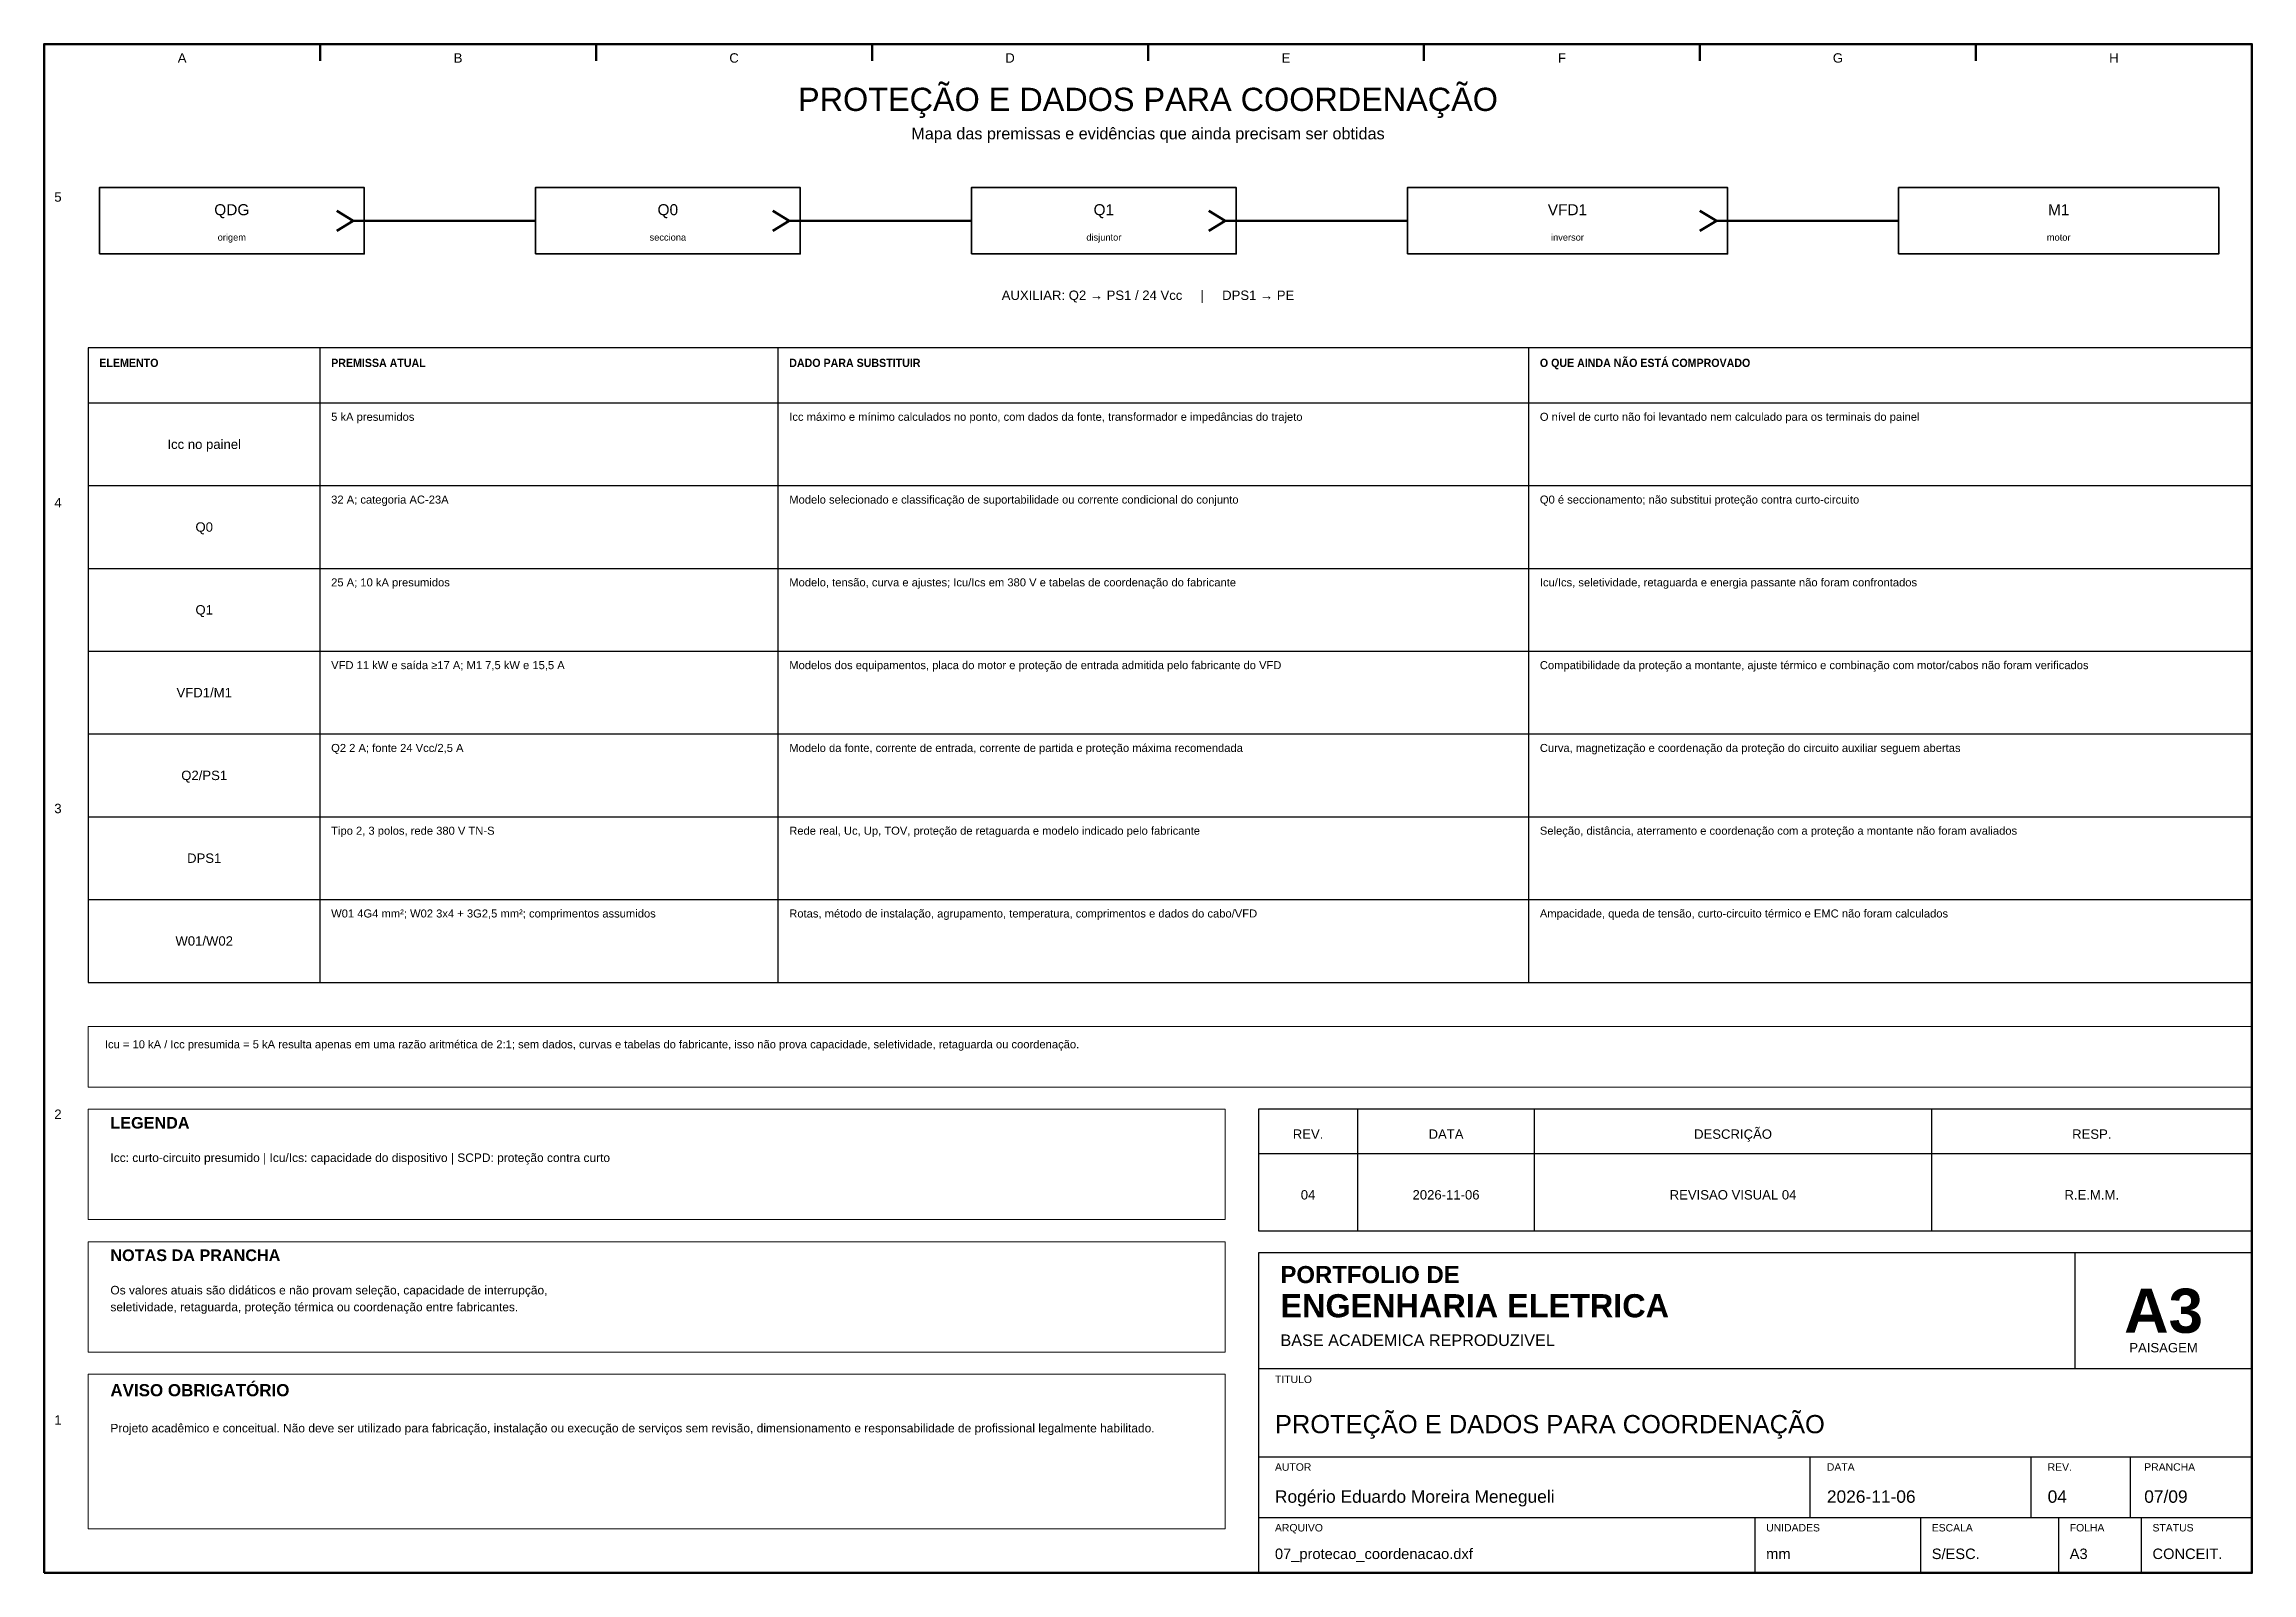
# Model space of a CAD drawing. Header units: millimetres. Extents: x 10 to 410, y 10 to 287.
import ezdxf
from ezdxf.enums import TextEntityAlignment as Align

# ---------------------------------------------------------------- set-up
doc = ezdxf.new("R2010")
doc.units = ezdxf.units.MM
for name, color, linetype, lineweight in [('00_MOLDURA', 7, 'CONTINUOUS', 50), ('01_CARIMBO', 7, 'CONTINUOUS', 25), ('02_TEXTO', 7, 'CONTINUOUS', 18), ('04_EQUIPAMENTOS', 32, 'CONTINUOUS', 35), ('05_POTENCIA', 12, 'CONTINUOUS', 50), ('12_LEGENDA', 7, 'CONTINUOUS', 18), ('13_NOTAS', 7, 'CONTINUOUS', 18)]:
    doc.layers.add(name, color=color, linetype=linetype, lineweight=lineweight)
doc.styles.add('PORTFOLIO_TEXTO', font='arial.ttf')
doc.styles.add('PORTFOLIO_TITULO', font='arialbd.ttf', dxfattribs={"width": 0.92})

# ---------------------------------------------------------------- blocks, each defined once
blk = doc.blocks.new('CARIMBO_A3')
at = {"layer": '01_CARIMBO'}
for p, q in [((148, 37), (148, 58)), ((0, 37), (180, 37)), ((0, 21), (180, 21)), ((100, 10), (100, 21)), ((140, 10), (140, 21)), ((158, 10), (158, 21)), ((0, 10), (180, 10)), ((90, 0), (90, 10)), ((120, 0), (120, 10)), ((145, 0), (145, 10)), ((160, 0), (160, 10))]:
    blk.add_line(p, q, dxfattribs=at)
blk.add_lwpolyline([(0, 0), (180, 0), (180, 58), (0, 58)], close=True, dxfattribs=at)
at = {"layer": '01_CARIMBO', "style": 'PORTFOLIO_TEXTO'}
for s, p in [('TITULO', (3, 34.4)), ('AUTOR', (3, 18.5)), ('DATA', (103, 18.5)), ('REV.', (143, 18.5)), ('PRANCHA', (160.5, 18.5)), ('ARQUIVO', (3, 7.5)), ('UNIDADES', (92, 7.5)), ('ESCALA', (122, 7.5)), ('FOLHA', (147, 7.5)), ('STATUS', (162, 7.5))]:
    blk.add_text(s, height=1.35, dxfattribs=at).set_placement(p)
at = {"layer": '02_TEXTO'}
for s, height, style, p in [('PORTFOLIO DE', 3.1, 'PORTFOLIO_TITULO', (4, 52.5)), ('ENGENHARIA ELETRICA', 4.2, 'PORTFOLIO_TITULO', (4, 46.3)), ('BASE ACADEMICA REPRODUZIVEL', 2.1, 'PORTFOLIO_TEXTO', (4, 41.1))]:
    blk.add_text(s, height=height, dxfattribs=dict(at, style=style)).set_placement(p)
for s, height, style, p in [('A3', 8, 'PORTFOLIO_TITULO', (164, 47.5)), ('PAISAGEM', 1.7, 'PORTFOLIO_TEXTO', (164, 40.8))]:
    blk.add_text(s, height=height, dxfattribs=dict(at, style=style)).set_placement(p, align=Align.MIDDLE_CENTER)
at = {"layer": '02_TEXTO', "style": 'PORTFOLIO_TEXTO'}
for tag, p, height in [('TITULO', (3, 25.3), 3.3), ('AUTOR', (3, 12.7), 2.25), ('DATA', (103, 12.7), 2.25), ('REVISAO', (143, 12.7), 2.25), ('PRANCHA', (160.5, 12.7), 2.25), ('ARQUIVO', (3, 2.5), 1.9), ('UNIDADES', (92, 2.5), 1.9), ('ESCALA', (122, 2.5), 1.9), ('FOLHA', (147, 2.5), 1.9), ('STATUS', (162, 2.5), 1.9)]:
    blk.add_attdef(tag, p, '', height=height, dxfattribs=at)

msp = doc.modelspace()

# ---------------------------------------------------------------- linework, layer by layer
at = {"layer": '00_MOLDURA'}
for p, q in [((60, 287), (60, 284)), ((110, 287), (110, 284)), ((160, 287), (160, 284)), ((210, 287), (210, 284)), ((260, 287), (260, 284)), ((310, 287), (310, 284)), ((360, 287), (360, 284))]:
    msp.add_line(p, q, dxfattribs=at)
msp.add_lwpolyline([(10, 10), (410, 10), (410, 287), (10, 287)], close=True, dxfattribs=at)
at = {"layer": '01_CARIMBO'}
for p, q in [((60, 117), (60, 232)), ((143, 117), (143, 232)), ((279, 117), (279, 232)), ((18, 222), (410, 222)), ((18, 207), (410, 207)), ((18, 192), (410, 192)), ((18, 177), (410, 177)), ((18, 162), (410, 162)), ((18, 147), (410, 147)), ((18, 132), (410, 132)), ((18, 117), (410, 117)), ((248, 72), (248, 94)), ((280, 72), (280, 94)), ((352, 72), (352, 94)), ((230, 86), (410, 86))]:
    msp.add_line(p, q, dxfattribs=at)
for points in [[(18, 117), (410, 117), (410, 232), (18, 232)], [(230, 72), (410, 72), (410, 94), (230, 94)]]:
    msp.add_lwpolyline(points, close=True, dxfattribs=at)
at = {"layer": '04_EQUIPAMENTOS'}
for points in [[(20, 249), (68, 249), (68, 261), (20, 261)], [(99, 249), (147, 249), (147, 261), (99, 261)], [(178, 249), (226, 249), (226, 261), (178, 261)], [(257, 249), (315, 249), (315, 261), (257, 261)], [(346, 249), (404, 249), (404, 261), (346, 261)]]:
    msp.add_lwpolyline(points, close=True, dxfattribs=at)
at = {"layer": '05_POTENCIA'}
for p, q in [((66, 255), (63, 256.8)), ((145, 255), (142, 256.8)), ((224, 255), (221, 256.8)), ((313, 255), (310, 256.8)), ((66, 255), (63, 253.2)), ((99, 255), (66, 255)), ((145, 255), (142, 253.2)), ((178, 255), (145, 255)), ((224, 255), (221, 253.2)), ((257, 255), (224, 255)), ((313, 255), (310, 253.2)), ((346, 255), (313, 255))]:
    msp.add_line(p, q, dxfattribs=at)
at = {"layer": '12_LEGENDA'}
msp.add_lwpolyline([(18, 74), (224, 74), (224, 94), (18, 94)], close=True, dxfattribs=at)
at = {"layer": '13_NOTAS'}
for points in [[(18, 98), (410, 98), (410, 109), (18, 109)], [(18, 50), (224, 50), (224, 70), (18, 70)], [(18, 18), (224, 18), (224, 46), (18, 46)]]:
    msp.add_lwpolyline(points, close=True, dxfattribs=at)

# ---------------------------------------------------------------- block references
at = {"layer": '01_CARIMBO'}
msp.add_blockref('CARIMBO_A3', (230, 10), dxfattribs=at).add_auto_attribs({'TITULO': 'PROTEÇÃO E DADOS PARA COORDENAÇÃO', 'AUTOR': 'Rogério Eduardo Moreira Menegueli', 'DATA': '2026-11-06', 'REVISAO': '04', 'PRANCHA': '07/09', 'ARQUIVO': '07_protecao_coordenacao.dxf', 'UNIDADES': 'mm', 'ESCALA': 'S/ESC.', 'FOLHA': 'A3', 'STATUS': 'CONCEIT.'})

# ---------------------------------------------------------------- texts
at = {"layer": '00_MOLDURA', "style": 'PORTFOLIO_TEXTO'}
for s, p in [('A', (35, 284.5)), ('B', (85, 284.5)), ('C', (135, 284.5)), ('D', (185, 284.5)), ('E', (235, 284.5)), ('F', (285, 284.5)), ('G', (335, 284.5)), ('H', (385, 284.5)), ('5', (12.5, 259.3)), ('4', (12.5, 203.9)), ('3', (12.5, 148.5)), ('2', (12.5, 93.1)), ('1', (12.5, 37.7))]:
    msp.add_text(s, height=1.7, dxfattribs=at).set_placement(p, align=Align.MIDDLE_CENTER)
at = {"layer": '01_CARIMBO', "style": 'PORTFOLIO_TEXTO'}
for s, p in [('REV.', (239, 89.5)), ('DATA', (264, 89.5)), ('DESCRIÇÃO', (316, 89.5)), ('RESP.', (381, 89.5))]:
    msp.add_text(s, height=1.7, dxfattribs=at).set_placement(p, align=Align.MIDDLE_CENTER)
at = {"layer": '01_CARIMBO', "char_height": 1.5, "attachment_point": 1, "line_spacing_factor": 1.18, "style": 'PORTFOLIO_TITULO'}
for s, insert, width in [('ELEMENTO', (20, 230), 38), ('PREMISSA ATUAL', (62, 230), 79), ('DADO PARA SUBSTITUIR', (145, 230), 132), ('O QUE AINDA NÃO ESTÁ COMPROVADO', (281, 230), 127)]:
    msp.add_mtext(s, dxfattribs=dict(at, insert=insert, width=width))
at = {"layer": '02_TEXTO', "style": 'PORTFOLIO_TEXTO'}
for s, height, p in [('PROTEÇÃO E DADOS PARA COORDENAÇÃO', 4.2, (210, 277)), ('Mapa das premissas e evidências que ainda precisam ser obtidas', 2.1, (210, 270.8)), ('origem', 1.2, (44, 252)), ('secciona', 1.2, (123, 252)), ('disjuntor', 1.2, (202, 252)), ('inversor', 1.2, (286, 252)), ('motor', 1.2, (375, 252)), ('AUXILIAR: Q2 → PS1 / 24 Vcc     |     DPS1 → PE', 1.7, (210, 241.5)), ('Icc no painel', 1.7, (39, 214.5)), ('Q0', 1.7, (39, 199.5)), ('Q1', 1.7, (39, 184.5)), ('VFD1/M1', 1.7, (39, 169.5)), ('Q2/PS1', 1.7, (39, 154.5)), ('DPS1', 1.7, (39, 139.5)), ('W01/W02', 1.7, (39, 124.5)), ('04', 1.7, (239, 78.5)), ('2026-11-06', 1.7, (264, 78.5)), ('REVISAO VISUAL 04', 1.7, (316, 78.5)), ('R.E.M.M.', 1.7, (381, 78.5))]:
    msp.add_text(s, height=height, dxfattribs=at).set_placement(p, align=Align.MIDDLE_CENTER)
at = {"layer": '02_TEXTO', "char_height": 1.45, "attachment_point": 1, "line_spacing_factor": 1.18, "style": 'PORTFOLIO_TEXTO'}
for s, insert, width in [('5 kA presumidos', (62, 220.2), 79), ('Icc máximo e mínimo calculados no ponto, com dados da fonte, transformador e impedâncias do trajeto', (145, 220.2), 132), ('32 A; categoria AC-23A', (62, 205.2), 79), ('Modelo selecionado e classificação de suportabilidade ou corrente condicional do conjunto', (145, 205.2), 132), ('25 A; 10 kA presumidos', (62, 190.2), 79), ('Modelo, tensão, curva e ajustes; Icu/Ics em 380 V e tabelas de coordenação do fabricante', (145, 190.2), 132), ('VFD 11 kW e saída ≥17 A; M1 7,5 kW e 15,5 A', (62, 175.2), 79), ('Modelos dos equipamentos, placa do motor e proteção de entrada admitida pelo fabricante do VFD', (145, 175.2), 132), ('Q2 2 A; fonte 24 Vcc/2,5 A', (62, 160.2), 79), ('Modelo da fonte, corrente de entrada, corrente de partida e proteção máxima recomendada', (145, 160.2), 132), ('Tipo 2, 3 polos, rede 380 V TN-S', (62, 145.2), 79), ('Rede real, Uc, Up, TOV, proteção de retaguarda e modelo indicado pelo fabricante', (145, 145.2), 132), ('W01 4G4 mm²; W02 3x4 + 3G2,5 mm²; comprimentos assumidos', (62, 130.2), 79), ('Rotas, método de instalação, agrupamento, temperatura, comprimentos e dados do cabo/VFD', (145, 130.2), 132)]:
    msp.add_mtext(s, dxfattribs=dict(at, insert=insert, width=width))
at = {"layer": '04_EQUIPAMENTOS', "style": 'PORTFOLIO_TEXTO'}
for s, p in [('QDG', (44, 257)), ('Q0', (123, 257)), ('Q1', (202, 257)), ('VFD1', (286, 257)), ('M1', (375, 257))]:
    msp.add_text(s, height=2, dxfattribs=at).set_placement(p, align=Align.MIDDLE_CENTER)
at = {"layer": '12_LEGENDA', "style": 'PORTFOLIO_TITULO'}
msp.add_text('LEGENDA', height=2.1, dxfattribs=at).set_placement((22, 90.5))
at = {"layer": '12_LEGENDA', "insert": (22, 86), "char_height": 1.55, "width": 198, "attachment_point": 1, "line_spacing_factor": 1.18, "style": 'PORTFOLIO_TEXTO'}
msp.add_mtext('Icc: curto-circuito presumido | Icu/Ics: capacidade do dispositivo | SCPD: proteção contra curto', dxfattribs=at)
at = {"layer": '13_NOTAS', "style": 'PORTFOLIO_TITULO'}
for s, height, p in [('NOTAS DA PRANCHA', 2.1, (22, 66.5)), ('AVISO OBRIGATÓRIO', 2.2, (22, 42))]:
    msp.add_text(s, height=height, dxfattribs=at).set_placement(p)
at = {"layer": '13_NOTAS', "attachment_point": 1, "line_spacing_factor": 1.18, "style": 'PORTFOLIO_TEXTO'}
for s, insert, char_height, width in [('O nível de curto não foi levantado nem calculado para os terminais do painel', (281, 220.2), 1.45, 127), ('Q0 é seccionamento; não substitui proteção contra curto-circuito', (281, 205.2), 1.45, 127), ('Icu/Ics, seletividade, retaguarda e energia passante não foram confrontados', (281, 190.2), 1.45, 127), ('Compatibilidade da proteção a montante, ajuste térmico e combinação com motor/cabos não foram verificados', (281, 175.2), 1.45, 127), ('Curva, magnetização e coordenação da proteção do circuito auxiliar seguem abertas', (281, 160.2), 1.45, 127), ('Seleção, distância, aterramento e coordenação com a proteção a montante não foram avaliados', (281, 145.2), 1.45, 127), ('Ampacidade, queda de tensão, curto-circuito térmico e EMC não foram calculados', (281, 130.2), 1.45, 127), ('Icu = 10 kA / Icc presumida = 5 kA resulta apenas em uma razão aritmética de 2:1; sem dados, curvas e tabelas do fabricante, isso não prova capacidade, seletividade, retaguarda ou coordenação.', (21, 106.5), 1.45, 386), ('Os valores atuais são didáticos e não provam seleção, capacidade de interrupção,\\Pseletividade, retaguarda, proteção térmica ou coordenação entre fabricantes.', (22, 62), 1.55, 198), ('Projeto acadêmico e conceitual. Não deve ser utilizado para fabricação, instalação ou execução de serviços sem revisão, dimensionamento e responsabilidade de profissional legalmente habilitado.', (22, 37), 1.55, 198)]:
    msp.add_mtext(s, dxfattribs=dict(at, insert=insert, char_height=char_height, width=width))

doc.saveas('drawing.dxf')
